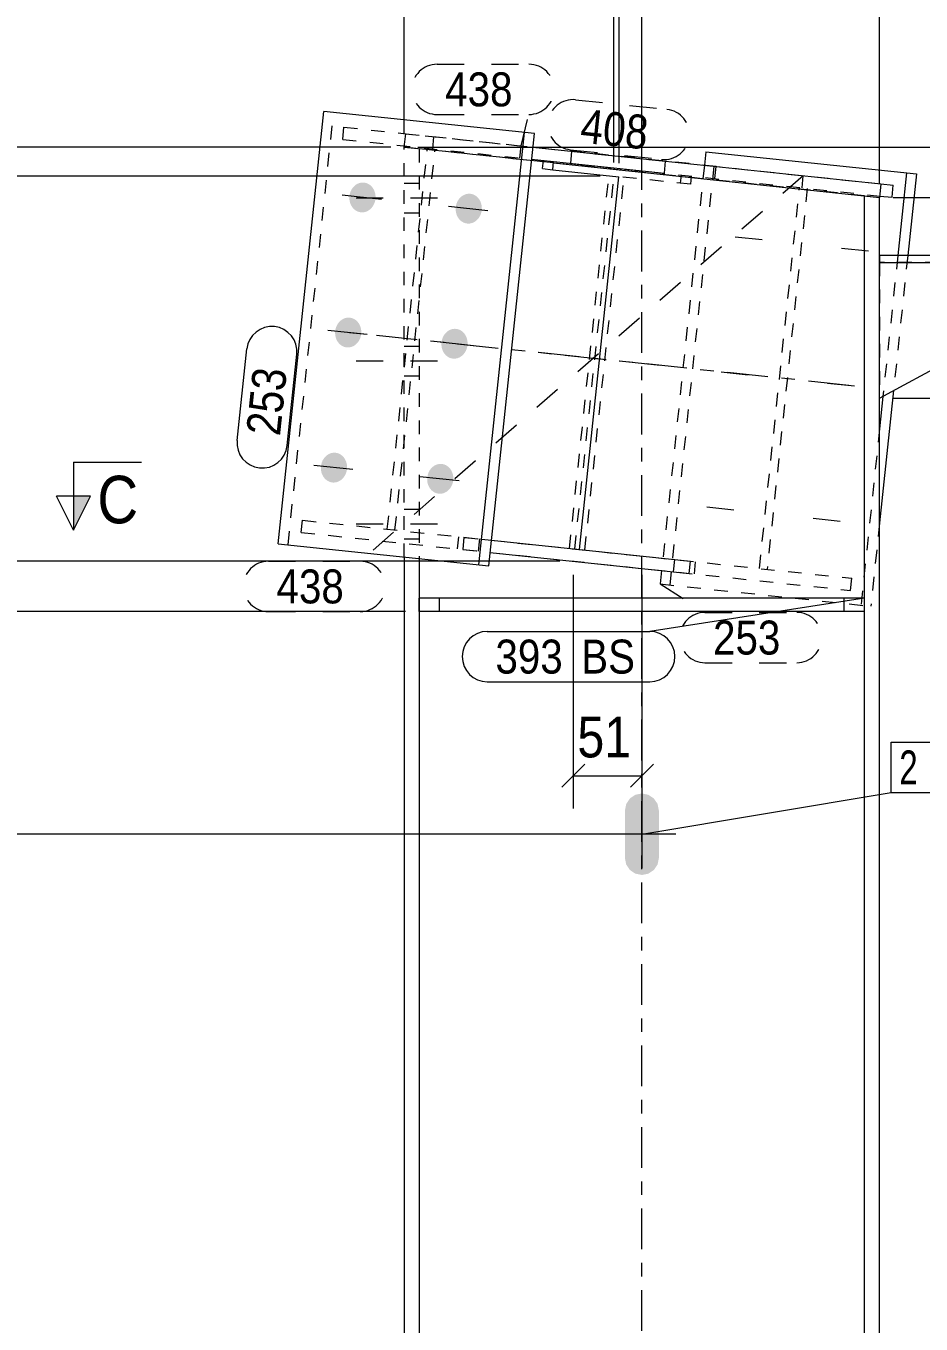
# Model space of a CAD drawing. Header units: millimetres. Extents: x 2 to 825, y 1 to 579.
# Drawn here: x 275 to 340.9, y 434.5 to 530.1 of the extents above; entities that cross this region are included whole.
import ezdxf

# ---------------------------------------------------------------- set-up
doc = ezdxf.new("R2010")
doc.units = ezdxf.units.MM
for name, pattern in [('XKITLINE00', [0]), ('XKITLINE01', [4, 1, -1, 1, -1]), ('XKITLINE02', [4, 2, -2]), ('XKITLINE03', [6, 3, -1, 1, -1])]:
    doc.linetypes.add(name, pattern=pattern)
for name, color, linetype, lineweight in [('Bolt', 3, 'Continuous', 0), ('BoltMark', 7, 'Continuous', 0), ('Dimensions', 7, 'Continuous', 0), ('Part', 2, 'Continuous', 0), ('PartMark', 7, 'Continuous', 0), ('Section', 6, 'Continuous', 0)]:
    doc.layers.add(name, color=color, linetype=linetype, lineweight=lineweight)
doc.styles.add('ARIAL', font='ARIAL.TTF')
doc.styles.add('ARIAL_NARROW', font='ARIALN.TTF')

# ---------------------------------------------------------------- blocks, each defined once
blk = doc.blocks.new('*A14')
at = {"layer": 'Bolt'}
blk.add_hatch(color=3, dxfattribs=at).paths.add_polyline_path([(320.857, 467.646), (320.378, 467.55), (319.9, 467.646), (319.495, 467.917), (319.224, 468.322), (319.128, 468.8), (319.128, 472.3), (319.224, 472.779), (319.495, 473.184), (319.9, 473.455), (320.378, 473.55), (320.857, 473.455), (321.262, 473.184), (321.533, 472.779), (321.628, 472.3), (321.628, 468.8), (321.533, 468.322), (321.262, 467.917)], flags=17)
at = {"layer": 'Bolt', "color": 3, "linetype": 'XKITLINE00', "lineweight": 0}
for p, q in [((320.378, 473.05), (320.378, 468.05)), ((322.878, 470.55), (317.878, 470.55))]:
    blk.add_line(p, q, dxfattribs=at)
blk = doc.blocks.new('*A15')
at = {"layer": 'Bolt', "color": 3, "linetype": 'XKITLINE02', "lineweight": 0}
for p, q in [((303.978, 518.466), (302.878, 518.466)), ((303.978, 518.466), (302.878, 518.466)), ((305.328, 517.366), (299.328, 517.366)), ((305.328, 517.366), (299.328, 517.366)), ((303.978, 516.266), (302.878, 516.266)), ((303.978, 516.266), (302.878, 516.266)), ((303.978, 506.466), (302.878, 506.466)), ((303.978, 506.466), (302.878, 506.466)), ((305.328, 505.366), (299.328, 505.366)), ((305.328, 505.366), (299.328, 505.366)), ((303.978, 504.266), (302.878, 504.266)), ((303.978, 504.266), (302.878, 504.266)), ((303.978, 494.466), (302.878, 494.466)), ((303.978, 494.466), (302.878, 494.466)), ((305.328, 493.366), (299.328, 493.366)), ((305.328, 493.366), (299.328, 493.366)), ((303.978, 492.266), (302.878, 492.266)), ((303.978, 492.266), (302.878, 492.266))]:
    blk.add_line(p, q, dxfattribs=at)
blk = doc.blocks.new('*A20')
at = {"layer": 'Bolt'}
for points in [[(300.755, 517.303), (300.751, 517.276), (300.747, 517.249), (300.742, 517.223), (300.737, 517.196), (300.731, 517.17), (300.724, 517.144), (300.717, 517.118), (300.709, 517.092), (300.701, 517.067), (300.692, 517.041), (300.683, 517.016), (300.673, 516.992), (300.663, 516.967), (300.652, 516.943), (300.641, 516.919), (300.629, 516.895), (300.617, 516.872), (300.604, 516.848), (300.591, 516.826), (300.577, 516.803), (300.563, 516.782), (300.548, 516.76), (300.533, 516.739), (300.517, 516.718), (300.501, 516.698), (300.484, 516.678), (300.468, 516.658), (300.45, 516.64), (300.433, 516.621), (300.415, 516.603), (300.396, 516.586), (300.377, 516.569), (300.358, 516.552), (300.339, 516.536), (300.319, 516.521), (300.299, 516.506), (300.279, 516.492), (300.258, 516.478), (300.237, 516.465), (300.216, 516.452), (300.194, 516.44), (300.172, 516.429), (300.151, 516.418), (300.128, 516.408), (300.106, 516.398), (300.084, 516.389), (300.061, 516.381), (300.038, 516.374), (300.015, 516.366), (299.992, 516.36), (299.969, 516.354), (299.945, 516.349), (299.922, 516.345), (299.898, 516.341), (299.875, 516.338), (299.851, 516.335), (299.828, 516.334), (299.804, 516.332), (299.78, 516.332), (299.757, 516.332), (299.733, 516.333), (299.709, 516.334), (299.686, 516.337), (299.663, 516.339), (299.639, 516.343), (299.616, 516.347), (299.593, 516.352), (299.57, 516.357), (299.547, 516.363), (299.524, 516.37), (299.502, 516.377), (299.479, 516.385), (299.457, 516.394), (299.435, 516.403), (299.413, 516.413), (299.392, 516.423), (299.37, 516.434), (299.349, 516.446), (299.329, 516.458), (299.308, 516.471), (299.288, 516.485), (299.268, 516.499), (299.249, 516.513), (299.229, 516.528), (299.211, 516.544), (299.192, 516.56), (299.174, 516.577), (299.156, 516.594), (299.139, 516.612), (299.122, 516.63), (299.105, 516.649), (299.089, 516.668), (299.073, 516.688), (299.058, 516.708), (299.043, 516.728), (299.029, 516.749), (299.015, 516.771), (299.002, 516.792), (298.989, 516.814), (298.976, 516.837), (298.964, 516.86), (298.953, 516.883), (298.942, 516.907), (298.931, 516.93), (298.922, 516.955), (298.912, 516.979), (298.903, 517.004), (298.895, 517.029), (298.887, 517.054), (298.88, 517.079), (298.873, 517.105), (298.867, 517.131), (298.862, 517.157), (298.857, 517.183), (298.853, 517.209), (298.849, 517.236), (298.845, 517.263), (298.843, 517.289), (298.841, 517.316), (298.839, 517.343), (298.838, 517.37), (298.838, 517.397), (298.838, 517.424), (298.839, 517.451), (298.84, 517.478), (298.842, 517.504), (298.845, 517.531), (298.848, 517.558), (298.852, 517.585), (298.856, 517.612), (298.861, 517.638), (298.866, 517.664), (298.872, 517.691), (298.879, 517.717), (298.886, 517.743), (298.893, 517.769), (298.902, 517.794), (298.91, 517.819), (298.919, 517.845), (298.929, 517.869), (298.94, 517.894), (298.95, 517.918), (298.962, 517.942), (298.974, 517.966), (298.986, 517.989), (298.999, 518.012), (299.012, 518.035), (299.026, 518.057), (299.04, 518.079), (299.055, 518.101), (299.07, 518.122), (299.086, 518.143), (299.102, 518.163), (299.118, 518.183), (299.135, 518.202), (299.152, 518.221), (299.17, 518.24), (299.188, 518.258), (299.207, 518.275), (299.225, 518.292), (299.244, 518.309), (299.264, 518.325), (299.284, 518.34), (299.304, 518.355), (299.324, 518.369), (299.345, 518.383), (299.366, 518.396), (299.387, 518.409), (299.409, 518.421), (299.43, 518.432), (299.452, 518.443), (299.474, 518.453), (299.497, 518.462), (299.519, 518.471), (299.542, 518.48), (299.565, 518.487), (299.588, 518.494), (299.611, 518.501), (299.634, 518.507), (299.657, 518.512), (299.681, 518.516), (299.704, 518.52), (299.728, 518.523), (299.752, 518.526), (299.775, 518.527), (299.799, 518.529), (299.822, 518.529), (299.846, 518.529), (299.87, 518.528), (299.893, 518.527), (299.917, 518.524), (299.94, 518.522), (299.964, 518.518), (299.987, 518.514), (300.01, 518.509), (300.033, 518.504), (300.056, 518.498), (300.079, 518.491), (300.101, 518.484), (300.124, 518.476), (300.146, 518.467), (300.168, 518.458), (300.189, 518.448), (300.211, 518.438), (300.232, 518.426), (300.253, 518.415), (300.274, 518.403), (300.294, 518.39), (300.315, 518.376), (300.335, 518.362), (300.354, 518.348), (300.373, 518.333), (300.392, 518.317), (300.411, 518.301), (300.429, 518.284), (300.446, 518.267), (300.464, 518.249), (300.481, 518.231), (300.497, 518.212), (300.514, 518.193), (300.529, 518.173), (300.545, 518.153), (300.559, 518.133), (300.574, 518.112), (300.588, 518.09), (300.601, 518.069), (300.614, 518.046), (300.626, 518.024), (300.638, 518.001), (300.65, 517.978), (300.661, 517.954), (300.671, 517.93), (300.681, 517.906), (300.691, 517.882), (300.699, 517.857), (300.708, 517.832), (300.715, 517.807), (300.723, 517.782), (300.729, 517.756), (300.735, 517.73), (300.741, 517.704), (300.746, 517.678), (300.75, 517.651), (300.754, 517.625), (300.757, 517.598), (300.76, 517.572), (300.762, 517.545), (300.764, 517.518), (300.764, 517.491), (300.765, 517.464), (300.765, 517.437), (300.764, 517.41), (300.762, 517.383), (300.76, 517.356), (300.758, 517.33)], [(308.581, 516.477), (308.577, 516.451), (308.573, 516.424), (308.568, 516.397), (308.563, 516.371), (308.557, 516.345), (308.55, 516.319), (308.543, 516.293), (308.536, 516.267), (308.528, 516.241), (308.519, 516.216), (308.51, 516.191), (308.5, 516.166), (308.489, 516.141), (308.479, 516.117), (308.467, 516.093), (308.455, 516.069), (308.443, 516.046), (308.43, 516.023), (308.417, 516), (308.403, 515.978), (308.389, 515.956), (308.374, 515.934), (308.359, 515.913), (308.343, 515.893), (308.327, 515.872), (308.311, 515.852), (308.294, 515.833), (308.277, 515.814), (308.259, 515.796), (308.241, 515.778), (308.223, 515.76), (308.204, 515.743), (308.185, 515.727), (308.165, 515.711), (308.145, 515.695), (308.125, 515.68), (308.105, 515.666), (308.084, 515.652), (308.063, 515.639), (308.042, 515.627), (308.021, 515.615), (307.999, 515.603), (307.977, 515.593), (307.955, 515.582), (307.932, 515.573), (307.91, 515.564), (307.887, 515.556), (307.864, 515.548), (307.841, 515.541), (307.818, 515.535), (307.795, 515.529), (307.772, 515.524), (307.748, 515.519), (307.725, 515.515), (307.701, 515.512), (307.678, 515.51), (307.654, 515.508), (307.63, 515.507), (307.607, 515.506), (307.583, 515.507), (307.559, 515.507), (307.536, 515.509), (307.512, 515.511), (307.489, 515.514), (307.466, 515.517), (307.442, 515.521), (307.419, 515.526), (307.396, 515.532), (307.373, 515.538), (307.351, 515.544), (307.328, 515.552), (307.306, 515.56), (307.283, 515.568), (307.261, 515.578), (307.24, 515.587), (307.218, 515.598), (307.197, 515.609), (307.176, 515.621), (307.155, 515.633), (307.135, 515.646), (307.114, 515.659), (307.095, 515.673), (307.075, 515.688), (307.056, 515.703), (307.037, 515.719), (307.018, 515.735), (307, 515.751), (306.983, 515.769), (306.965, 515.786), (306.948, 515.805), (306.932, 515.823), (306.916, 515.843), (306.9, 515.862), (306.885, 515.882), (306.87, 515.903), (306.855, 515.924), (306.841, 515.945), (306.828, 515.967), (306.815, 515.989), (306.803, 516.011), (306.791, 516.034), (306.779, 516.058), (306.768, 516.081), (306.758, 516.105), (306.748, 516.129), (306.739, 516.154), (306.73, 516.178), (306.721, 516.203), (306.714, 516.228), (306.706, 516.254), (306.7, 516.28), (306.694, 516.305), (306.688, 516.331), (306.683, 516.358), (306.679, 516.384), (306.675, 516.41), (306.672, 516.437), (306.669, 516.464), (306.667, 516.49), (306.666, 516.517), (306.665, 516.544), (306.664, 516.571), (306.664, 516.598), (306.665, 516.625), (306.667, 516.652), (306.669, 516.679), (306.671, 516.706), (306.674, 516.733), (306.678, 516.759), (306.682, 516.786), (306.687, 516.813), (306.692, 516.839), (306.698, 516.865), (306.705, 516.891), (306.712, 516.917), (306.72, 516.943), (306.728, 516.969), (306.737, 516.994), (306.746, 517.019), (306.756, 517.044), (306.766, 517.068), (306.777, 517.093), (306.788, 517.117), (306.8, 517.14), (306.812, 517.164), (306.825, 517.187), (306.839, 517.21), (306.852, 517.232), (306.867, 517.254), (306.881, 517.275), (306.896, 517.297), (306.912, 517.317), (306.928, 517.338), (306.945, 517.358), (306.961, 517.377), (306.979, 517.396), (306.996, 517.414), (307.015, 517.432), (307.033, 517.45), (307.052, 517.467), (307.071, 517.483), (307.09, 517.499), (307.11, 517.515), (307.13, 517.529), (307.151, 517.544), (307.171, 517.557), (307.192, 517.571), (307.213, 517.583), (307.235, 517.595), (307.257, 517.606), (307.279, 517.617), (307.301, 517.627), (307.323, 517.637), (307.346, 517.646), (307.368, 517.654), (307.391, 517.662), (307.414, 517.669), (307.437, 517.675), (307.46, 517.681), (307.484, 517.686), (307.507, 517.691), (307.531, 517.694), (307.554, 517.698), (307.578, 517.7), (307.602, 517.702), (307.625, 517.703), (307.649, 517.704), (307.672, 517.703), (307.696, 517.703), (307.72, 517.701), (307.743, 517.699), (307.767, 517.696), (307.79, 517.693), (307.813, 517.688), (307.836, 517.684), (307.859, 517.678), (307.882, 517.672), (307.905, 517.666), (307.928, 517.658), (307.95, 517.65), (307.972, 517.642), (307.994, 517.632), (308.016, 517.622), (308.037, 517.612), (308.059, 517.601), (308.08, 517.589), (308.1, 517.577), (308.121, 517.564), (308.141, 517.551), (308.161, 517.537), (308.18, 517.522), (308.2, 517.507), (308.218, 517.491), (308.237, 517.475), (308.255, 517.458), (308.273, 517.441), (308.29, 517.424), (308.307, 517.405), (308.324, 517.387), (308.34, 517.367), (308.356, 517.348), (308.371, 517.328), (308.386, 517.307), (308.4, 517.286), (308.414, 517.265), (308.427, 517.243), (308.44, 517.221), (308.453, 517.198), (308.465, 517.176), (308.476, 517.152), (308.487, 517.129), (308.498, 517.105), (308.508, 517.081), (308.517, 517.056), (308.526, 517.032), (308.534, 517.007), (308.542, 516.981), (308.549, 516.956), (308.556, 516.93), (308.562, 516.905), (308.567, 516.878), (308.572, 516.852), (308.577, 516.826), (308.58, 516.799), (308.584, 516.773), (308.586, 516.746), (308.588, 516.719), (308.59, 516.693), (308.591, 516.666), (308.591, 516.639), (308.591, 516.612), (308.59, 516.585), (308.589, 516.558), (308.587, 516.531), (308.584, 516.504)], [(299.706, 507.358), (299.702, 507.331), (299.698, 507.305), (299.693, 507.278), (299.688, 507.252), (299.682, 507.225), (299.675, 507.199), (299.668, 507.173), (299.66, 507.147), (299.652, 507.122), (299.644, 507.097), (299.634, 507.072), (299.624, 507.047), (299.614, 507.022), (299.603, 506.998), (299.592, 506.974), (299.58, 506.95), (299.568, 506.927), (299.555, 506.904), (299.542, 506.881), (299.528, 506.859), (299.514, 506.837), (299.499, 506.815), (299.484, 506.794), (299.468, 506.773), (299.452, 506.753), (299.436, 506.733), (299.419, 506.714), (299.401, 506.695), (299.384, 506.676), (299.366, 506.658), (299.347, 506.641), (299.328, 506.624), (299.309, 506.607), (299.29, 506.591), (299.27, 506.576), (299.25, 506.561), (299.23, 506.547), (299.209, 506.533), (299.188, 506.52), (299.167, 506.507), (299.145, 506.495), (299.124, 506.484), (299.102, 506.473), (299.079, 506.463), (299.057, 506.454), (299.035, 506.445), (299.012, 506.436), (298.989, 506.429), (298.966, 506.422), (298.943, 506.415), (298.92, 506.41), (298.896, 506.404), (298.873, 506.4), (298.849, 506.396), (298.826, 506.393), (298.802, 506.391), (298.779, 506.389), (298.755, 506.388), (298.731, 506.387), (298.708, 506.387), (298.684, 506.388), (298.661, 506.39), (298.637, 506.392), (298.614, 506.394), (298.59, 506.398), (298.567, 506.402), (298.544, 506.407), (298.521, 506.412), (298.498, 506.418), (298.475, 506.425), (298.453, 506.432), (298.43, 506.44), (298.408, 506.449), (298.386, 506.458), (298.364, 506.468), (298.343, 506.479), (298.322, 506.49), (298.301, 506.501), (298.28, 506.514), (298.259, 506.526), (298.239, 506.54), (298.219, 506.554), (298.2, 506.568), (298.181, 506.584), (298.162, 506.599), (298.143, 506.615), (298.125, 506.632), (298.107, 506.649), (298.09, 506.667), (298.073, 506.685), (298.056, 506.704), (298.04, 506.723), (298.025, 506.743), (298.009, 506.763), (297.994, 506.783), (297.98, 506.804), (297.966, 506.826), (297.953, 506.847), (297.94, 506.87), (297.927, 506.892), (297.915, 506.915), (297.904, 506.938), (297.893, 506.962), (297.883, 506.986), (297.873, 507.01), (297.863, 507.034), (297.854, 507.059), (297.846, 507.084), (297.838, 507.109), (297.831, 507.135), (297.825, 507.16), (297.818, 507.186), (297.813, 507.212), (297.808, 507.238), (297.804, 507.265), (297.8, 507.291), (297.796, 507.318), (297.794, 507.344), (297.792, 507.371), (297.79, 507.398), (297.789, 507.425), (297.789, 507.452), (297.789, 507.479), (297.79, 507.506), (297.791, 507.533), (297.793, 507.56), (297.796, 507.587), (297.799, 507.613), (297.803, 507.64), (297.807, 507.667), (297.812, 507.693), (297.817, 507.72), (297.823, 507.746), (297.83, 507.772), (297.837, 507.798), (297.844, 507.824), (297.853, 507.849), (297.861, 507.875), (297.871, 507.9), (297.88, 507.925), (297.891, 507.949), (297.901, 507.973), (297.913, 507.997), (297.925, 508.021), (297.937, 508.045), (297.95, 508.068), (297.963, 508.09), (297.977, 508.113), (297.991, 508.135), (298.006, 508.156), (298.021, 508.177), (298.037, 508.198), (298.053, 508.218), (298.069, 508.238), (298.086, 508.258), (298.103, 508.277), (298.121, 508.295), (298.139, 508.313), (298.158, 508.33), (298.176, 508.347), (298.196, 508.364), (298.215, 508.38), (298.235, 508.395), (298.255, 508.41), (298.275, 508.424), (298.296, 508.438), (298.317, 508.451), (298.338, 508.464), (298.36, 508.476), (298.381, 508.487), (298.403, 508.498), (298.425, 508.508), (298.448, 508.518), (298.47, 508.527), (298.493, 508.535), (298.516, 508.543), (298.539, 508.55), (298.562, 508.556), (298.585, 508.562), (298.608, 508.567), (298.632, 508.571), (298.655, 508.575), (298.679, 508.578), (298.703, 508.581), (298.726, 508.583), (298.75, 508.584), (298.773, 508.584), (298.797, 508.584), (298.821, 508.583), (298.844, 508.582), (298.868, 508.58), (298.891, 508.577), (298.915, 508.573), (298.938, 508.569), (298.961, 508.564), (298.984, 508.559), (299.007, 508.553), (299.03, 508.546), (299.052, 508.539), (299.075, 508.531), (299.097, 508.522), (299.119, 508.513), (299.141, 508.503), (299.162, 508.493), (299.183, 508.482), (299.204, 508.47), (299.225, 508.458), (299.246, 508.445), (299.266, 508.431), (299.286, 508.417), (299.305, 508.403), (299.324, 508.388), (299.343, 508.372), (299.362, 508.356), (299.38, 508.339), (299.398, 508.322), (299.415, 508.304), (299.432, 508.286), (299.448, 508.267), (299.465, 508.248), (299.48, 508.228), (299.496, 508.208), (299.51, 508.188), (299.525, 508.167), (299.539, 508.146), (299.552, 508.124), (299.565, 508.102), (299.578, 508.079), (299.589, 508.056), (299.601, 508.033), (299.612, 508.009), (299.622, 507.986), (299.632, 507.961), (299.642, 507.937), (299.65, 507.912), (299.659, 507.887), (299.666, 507.862), (299.674, 507.837), (299.68, 507.811), (299.686, 507.785), (299.692, 507.759), (299.697, 507.733), (299.701, 507.707), (299.705, 507.68), (299.708, 507.654), (299.711, 507.627), (299.713, 507.6), (299.715, 507.573), (299.716, 507.546), (299.716, 507.519), (299.716, 507.492), (299.715, 507.465), (299.713, 507.439), (299.712, 507.412), (299.709, 507.385)], [(307.532, 506.532), (307.529, 506.506), (307.524, 506.479), (307.519, 506.452), (307.514, 506.426), (307.508, 506.4), (307.502, 506.374), (307.494, 506.348), (307.487, 506.322), (307.479, 506.296), (307.47, 506.271), (307.461, 506.246), (307.451, 506.221), (307.441, 506.197), (307.43, 506.172), (307.418, 506.148), (307.407, 506.125), (307.394, 506.101), (307.381, 506.078), (307.368, 506.055), (307.354, 506.033), (307.34, 506.011), (307.325, 505.99), (307.31, 505.968), (307.294, 505.948), (307.278, 505.927), (307.262, 505.908), (307.245, 505.888), (307.228, 505.869), (307.21, 505.851), (307.192, 505.833), (307.174, 505.815), (307.155, 505.798), (307.136, 505.782), (307.116, 505.766), (307.096, 505.75), (307.076, 505.736), (307.056, 505.721), (307.035, 505.708), (307.014, 505.694), (306.993, 505.682), (306.972, 505.67), (306.95, 505.659), (306.928, 505.648), (306.906, 505.638), (306.883, 505.628), (306.861, 505.619), (306.838, 505.611), (306.815, 505.603), (306.792, 505.596), (306.769, 505.59), (306.746, 505.584), (306.723, 505.579), (306.699, 505.574), (306.676, 505.571), (306.652, 505.568), (306.629, 505.565), (306.605, 505.563), (306.581, 505.562), (306.558, 505.562), (306.534, 505.562), (306.51, 505.563), (306.487, 505.564), (306.463, 505.566), (306.44, 505.569), (306.417, 505.572), (306.393, 505.577), (306.37, 505.581), (306.347, 505.587), (306.324, 505.593), (306.302, 505.6), (306.279, 505.607), (306.257, 505.615), (306.234, 505.623), (306.212, 505.633), (306.191, 505.643), (306.169, 505.653), (306.148, 505.664), (306.127, 505.676), (306.106, 505.688), (306.086, 505.701), (306.065, 505.714), (306.046, 505.728), (306.026, 505.743), (306.007, 505.758), (305.988, 505.774), (305.97, 505.79), (305.951, 505.807), (305.934, 505.824), (305.916, 505.842), (305.899, 505.86), (305.883, 505.879), (305.867, 505.898), (305.851, 505.917), (305.836, 505.937), (305.821, 505.958), (305.806, 505.979), (305.793, 506), (305.779, 506.022), (305.766, 506.044), (305.754, 506.067), (305.742, 506.09), (305.73, 506.113), (305.719, 506.136), (305.709, 506.16), (305.699, 506.184), (305.69, 506.209), (305.681, 506.233), (305.672, 506.258), (305.665, 506.284), (305.658, 506.309), (305.651, 506.335), (305.645, 506.361), (305.639, 506.387), (305.634, 506.413), (305.63, 506.439), (305.626, 506.466), (305.623, 506.492), (305.62, 506.519), (305.618, 506.546), (305.617, 506.573), (305.616, 506.599), (305.615, 506.626), (305.616, 506.653), (305.616, 506.68), (305.618, 506.707), (305.62, 506.734), (305.622, 506.761), (305.625, 506.788), (305.629, 506.815), (305.633, 506.841), (305.638, 506.868), (305.644, 506.894), (305.65, 506.92), (305.656, 506.947), (305.663, 506.972), (305.671, 506.998), (305.679, 507.024), (305.688, 507.049), (305.697, 507.074), (305.707, 507.099), (305.717, 507.124), (305.728, 507.148), (305.739, 507.172), (305.751, 507.196), (305.763, 507.219), (305.776, 507.242), (305.79, 507.265), (305.803, 507.287), (305.818, 507.309), (305.832, 507.331), (305.848, 507.352), (305.863, 507.373), (305.879, 507.393), (305.896, 507.413), (305.913, 507.432), (305.93, 507.451), (305.948, 507.47), (305.966, 507.488), (305.984, 507.505), (306.003, 507.522), (306.022, 507.538), (306.041, 507.554), (306.061, 507.57), (306.081, 507.585), (306.102, 507.599), (306.122, 507.613), (306.143, 507.626), (306.165, 507.638), (306.186, 507.65), (306.208, 507.662), (306.23, 507.672), (306.252, 507.683), (306.274, 507.692), (306.297, 507.701), (306.319, 507.709), (306.342, 507.717), (306.365, 507.724), (306.388, 507.73), (306.412, 507.736), (306.435, 507.741), (306.458, 507.746), (306.482, 507.75), (306.505, 507.753), (306.529, 507.755), (306.553, 507.757), (306.576, 507.758), (306.6, 507.759), (306.623, 507.759), (306.647, 507.758), (306.671, 507.756), (306.694, 507.754), (306.718, 507.751), (306.741, 507.748), (306.764, 507.744), (306.787, 507.739), (306.81, 507.733), (306.833, 507.727), (306.856, 507.721), (306.879, 507.713), (306.901, 507.705), (306.923, 507.697), (306.945, 507.688), (306.967, 507.678), (306.988, 507.667), (307.01, 507.656), (307.031, 507.644), (307.051, 507.632), (307.072, 507.619), (307.092, 507.606), (307.112, 507.592), (307.131, 507.577), (307.151, 507.562), (307.17, 507.547), (307.188, 507.53), (307.206, 507.514), (307.224, 507.496), (307.241, 507.479), (307.258, 507.46), (307.275, 507.442), (307.291, 507.423), (307.307, 507.403), (307.322, 507.383), (307.337, 507.362), (307.351, 507.341), (307.365, 507.32), (307.378, 507.298), (307.391, 507.276), (307.404, 507.254), (307.416, 507.231), (307.427, 507.208), (307.438, 507.184), (307.449, 507.16), (307.459, 507.136), (307.468, 507.112), (307.477, 507.087), (307.485, 507.062), (307.493, 507.037), (307.5, 507.011), (307.507, 506.986), (307.513, 506.96), (307.518, 506.934), (307.523, 506.907), (307.528, 506.881), (307.531, 506.855), (307.535, 506.828), (307.537, 506.801), (307.539, 506.775), (307.541, 506.748), (307.542, 506.721), (307.542, 506.694), (307.542, 506.667), (307.541, 506.64), (307.54, 506.613), (307.538, 506.586), (307.535, 506.559)], [(298.657, 497.413), (298.653, 497.386), (298.649, 497.36), (298.644, 497.333), (298.639, 497.307), (298.633, 497.28), (298.626, 497.254), (298.619, 497.228), (298.612, 497.203), (298.603, 497.177), (298.595, 497.152), (298.585, 497.127), (298.576, 497.102), (298.565, 497.077), (298.554, 497.053), (298.543, 497.029), (298.531, 497.005), (298.519, 496.982), (298.506, 496.959), (298.493, 496.936), (298.479, 496.914), (298.465, 496.892), (298.45, 496.87), (298.435, 496.849), (298.419, 496.828), (298.403, 496.808), (298.387, 496.788), (298.37, 496.769), (298.352, 496.75), (298.335, 496.731), (298.317, 496.713), (298.298, 496.696), (298.279, 496.679), (298.26, 496.662), (298.241, 496.647), (298.221, 496.631), (298.201, 496.616), (298.181, 496.602), (298.16, 496.588), (298.139, 496.575), (298.118, 496.563), (298.096, 496.551), (298.075, 496.539), (298.053, 496.528), (298.03, 496.518), (298.008, 496.509), (297.986, 496.5), (297.963, 496.492), (297.94, 496.484), (297.917, 496.477), (297.894, 496.47), (297.871, 496.465), (297.847, 496.46), (297.824, 496.455), (297.8, 496.451), (297.777, 496.448), (297.753, 496.446), (297.73, 496.444), (297.706, 496.443), (297.682, 496.442), (297.659, 496.442), (297.635, 496.443), (297.612, 496.445), (297.588, 496.447), (297.565, 496.45), (297.541, 496.453), (297.518, 496.457), (297.495, 496.462), (297.472, 496.467), (297.449, 496.473), (297.426, 496.48), (297.404, 496.488), (297.381, 496.496), (297.359, 496.504), (297.337, 496.513), (297.315, 496.523), (297.294, 496.534), (297.273, 496.545), (297.252, 496.556), (297.231, 496.569), (297.21, 496.582), (297.19, 496.595), (297.17, 496.609), (297.151, 496.624), (297.132, 496.639), (297.113, 496.654), (297.094, 496.671), (297.076, 496.687), (297.058, 496.704), (297.041, 496.722), (297.024, 496.74), (297.007, 496.759), (296.991, 496.778), (296.976, 496.798), (296.96, 496.818), (296.945, 496.839), (296.931, 496.86), (296.917, 496.881), (296.904, 496.903), (296.891, 496.925), (296.878, 496.947), (296.866, 496.97), (296.855, 496.993), (296.844, 497.017), (296.834, 497.041), (296.824, 497.065), (296.814, 497.089), (296.805, 497.114), (296.797, 497.139), (296.789, 497.164), (296.782, 497.19), (296.776, 497.215), (296.769, 497.241), (296.764, 497.267), (296.759, 497.293), (296.755, 497.32), (296.751, 497.346), (296.748, 497.373), (296.745, 497.4), (296.743, 497.426), (296.741, 497.453), (296.74, 497.48), (296.74, 497.507), (296.74, 497.534), (296.741, 497.561), (296.742, 497.588), (296.744, 497.615), (296.747, 497.642), (296.75, 497.668), (296.754, 497.695), (296.758, 497.722), (296.763, 497.748), (296.768, 497.775), (296.774, 497.801), (296.781, 497.827), (296.788, 497.853), (296.795, 497.879), (296.804, 497.904), (296.812, 497.93), (296.822, 497.955), (296.831, 497.98), (296.842, 498.004), (296.853, 498.029), (296.864, 498.053), (296.876, 498.076), (296.888, 498.1), (296.901, 498.123), (296.914, 498.145), (296.928, 498.168), (296.942, 498.19), (296.957, 498.211), (296.972, 498.232), (296.988, 498.253), (297.004, 498.273), (297.02, 498.293), (297.037, 498.313), (297.055, 498.332), (297.072, 498.35), (297.09, 498.368), (297.109, 498.386), (297.127, 498.403), (297.147, 498.419), (297.166, 498.435), (297.186, 498.45), (297.206, 498.465), (297.226, 498.48), (297.247, 498.493), (297.268, 498.506), (297.289, 498.519), (297.311, 498.531), (297.332, 498.542), (297.354, 498.553), (297.376, 498.563), (297.399, 498.573), (297.421, 498.582), (297.444, 498.59), (297.467, 498.598), (297.49, 498.605), (297.513, 498.611), (297.536, 498.617), (297.56, 498.622), (297.583, 498.626), (297.606, 498.63), (297.63, 498.633), (297.654, 498.636), (297.677, 498.638), (297.701, 498.639), (297.725, 498.639), (297.748, 498.639), (297.772, 498.638), (297.795, 498.637), (297.819, 498.635), (297.842, 498.632), (297.866, 498.628), (297.889, 498.624), (297.912, 498.62), (297.935, 498.614), (297.958, 498.608), (297.981, 498.601), (298.003, 498.594), (298.026, 498.586), (298.048, 498.577), (298.07, 498.568), (298.092, 498.558), (298.113, 498.548), (298.134, 498.537), (298.155, 498.525), (298.176, 498.513), (298.197, 498.5), (298.217, 498.487), (298.237, 498.473), (298.256, 498.458), (298.275, 498.443), (298.294, 498.427), (298.313, 498.411), (298.331, 498.394), (298.349, 498.377), (298.366, 498.359), (298.383, 498.341), (298.399, 498.322), (298.416, 498.303), (298.431, 498.284), (298.447, 498.263), (298.461, 498.243), (298.476, 498.222), (298.49, 498.201), (298.503, 498.179), (298.516, 498.157), (298.529, 498.134), (298.541, 498.111), (298.552, 498.088), (298.563, 498.065), (298.573, 498.041), (298.583, 498.017), (298.593, 497.992), (298.601, 497.967), (298.61, 497.943), (298.618, 497.917), (298.625, 497.892), (298.631, 497.866), (298.637, 497.84), (298.643, 497.814), (298.648, 497.788), (298.652, 497.762), (298.656, 497.735), (298.659, 497.709), (298.662, 497.682), (298.664, 497.655), (298.666, 497.628), (298.667, 497.601), (298.667, 497.575), (298.667, 497.548), (298.666, 497.521), (298.665, 497.494), (298.663, 497.467), (298.66, 497.44)], [(306.483, 496.588), (306.48, 496.561), (306.475, 496.534), (306.47, 496.508), (306.465, 496.481), (306.459, 496.455), (306.453, 496.429), (306.445, 496.403), (306.438, 496.377), (306.43, 496.352), (306.421, 496.326), (306.412, 496.301), (306.402, 496.276), (306.392, 496.252), (306.381, 496.227), (306.369, 496.203), (306.358, 496.18), (306.345, 496.156), (306.332, 496.133), (306.319, 496.111), (306.305, 496.088), (306.291, 496.066), (306.276, 496.045), (306.261, 496.024), (306.245, 496.003), (306.229, 495.983), (306.213, 495.963), (306.196, 495.943), (306.179, 495.924), (306.161, 495.906), (306.143, 495.888), (306.125, 495.87), (306.106, 495.853), (306.087, 495.837), (306.067, 495.821), (306.047, 495.806), (306.027, 495.791), (306.007, 495.777), (305.986, 495.763), (305.965, 495.75), (305.944, 495.737), (305.923, 495.725), (305.901, 495.714), (305.879, 495.703), (305.857, 495.693), (305.835, 495.683), (305.812, 495.674), (305.789, 495.666), (305.766, 495.658), (305.743, 495.651), (305.72, 495.645), (305.697, 495.639), (305.674, 495.634), (305.65, 495.63), (305.627, 495.626), (305.603, 495.623), (305.58, 495.62), (305.556, 495.618), (305.532, 495.617), (305.509, 495.617), (305.485, 495.617), (305.462, 495.618), (305.438, 495.619), (305.414, 495.621), (305.391, 495.624), (305.368, 495.628), (305.344, 495.632), (305.321, 495.637), (305.298, 495.642), (305.275, 495.648), (305.253, 495.655), (305.23, 495.662), (305.208, 495.67), (305.185, 495.679), (305.163, 495.688), (305.142, 495.698), (305.12, 495.708), (305.099, 495.719), (305.078, 495.731), (305.057, 495.743), (305.037, 495.756), (305.017, 495.77), (304.997, 495.784), (304.977, 495.798), (304.958, 495.813), (304.939, 495.829), (304.921, 495.845), (304.902, 495.862), (304.885, 495.879), (304.867, 495.897), (304.85, 495.915), (304.834, 495.934), (304.818, 495.953), (304.802, 495.972), (304.787, 495.993), (304.772, 496.013), (304.757, 496.034), (304.744, 496.055), (304.73, 496.077), (304.717, 496.099), (304.705, 496.122), (304.693, 496.145), (304.681, 496.168), (304.67, 496.191), (304.66, 496.215), (304.65, 496.239), (304.641, 496.264), (304.632, 496.289), (304.624, 496.314), (304.616, 496.339), (304.609, 496.364), (304.602, 496.39), (304.596, 496.416), (304.59, 496.442), (304.585, 496.468), (304.581, 496.494), (304.577, 496.521), (304.574, 496.547), (304.571, 496.574), (304.569, 496.601), (304.568, 496.628), (304.567, 496.655), (304.566, 496.682), (304.567, 496.708), (304.567, 496.735), (304.569, 496.762), (304.571, 496.789), (304.573, 496.816), (304.576, 496.843), (304.58, 496.87), (304.584, 496.896), (304.589, 496.923), (304.595, 496.949), (304.601, 496.976), (304.607, 497.002), (304.614, 497.028), (304.622, 497.053), (304.63, 497.079), (304.639, 497.104), (304.648, 497.129), (304.658, 497.154), (304.668, 497.179), (304.679, 497.203), (304.69, 497.227), (304.702, 497.251), (304.714, 497.274), (304.727, 497.297), (304.741, 497.32), (304.754, 497.342), (304.769, 497.364), (304.783, 497.386), (304.799, 497.407), (304.814, 497.428), (304.83, 497.448), (304.847, 497.468), (304.864, 497.487), (304.881, 497.506), (304.899, 497.525), (304.917, 497.543), (304.935, 497.56), (304.954, 497.577), (304.973, 497.594), (304.992, 497.61), (305.012, 497.625), (305.032, 497.64), (305.053, 497.654), (305.073, 497.668), (305.094, 497.681), (305.116, 497.693), (305.137, 497.705), (305.159, 497.717), (305.181, 497.728), (305.203, 497.738), (305.225, 497.747), (305.248, 497.756), (305.27, 497.765), (305.293, 497.772), (305.316, 497.779), (305.339, 497.786), (305.363, 497.791), (305.386, 497.797), (305.409, 497.801), (305.433, 497.805), (305.456, 497.808), (305.48, 497.81), (305.504, 497.812), (305.527, 497.813), (305.551, 497.814), (305.575, 497.814), (305.598, 497.813), (305.622, 497.811), (305.645, 497.809), (305.669, 497.806), (305.692, 497.803), (305.715, 497.799), (305.738, 497.794), (305.761, 497.789), (305.784, 497.783), (305.807, 497.776), (305.83, 497.769), (305.852, 497.761), (305.874, 497.752), (305.896, 497.743), (305.918, 497.733), (305.939, 497.722), (305.961, 497.711), (305.982, 497.7), (306.002, 497.687), (306.023, 497.674), (306.043, 497.661), (306.063, 497.647), (306.083, 497.632), (306.102, 497.617), (306.121, 497.602), (306.139, 497.586), (306.157, 497.569), (306.175, 497.552), (306.192, 497.534), (306.209, 497.516), (306.226, 497.497), (306.242, 497.478), (306.258, 497.458), (306.273, 497.438), (306.288, 497.417), (306.302, 497.397), (306.316, 497.375), (306.33, 497.353), (306.342, 497.331), (306.355, 497.309), (306.367, 497.286), (306.378, 497.263), (306.389, 497.239), (306.4, 497.215), (306.41, 497.191), (306.419, 497.167), (306.428, 497.142), (306.436, 497.117), (306.444, 497.092), (306.451, 497.066), (306.458, 497.041), (306.464, 497.015), (306.469, 496.989), (306.474, 496.963), (306.479, 496.936), (306.483, 496.91), (306.486, 496.883), (306.488, 496.857), (306.491, 496.83), (306.492, 496.803), (306.493, 496.776), (306.493, 496.749), (306.493, 496.722), (306.492, 496.695), (306.491, 496.668), (306.489, 496.641), (306.486, 496.614)]]:
    blk.add_hatch(color=3, dxfattribs=at).paths.add_polyline_path(points, flags=17)
at = {"layer": 'Bolt', "color": 3, "linetype": 'XKITLINE00', "lineweight": 0}
for p, q in [((301.201, 517.283), (298.306, 517.588)), ((309.027, 516.457), (306.132, 516.763)), ((300.152, 507.338), (297.257, 507.643)), ((307.978, 506.513), (305.083, 506.818)), ((299.103, 497.393), (296.208, 497.699)), ((306.929, 496.568), (304.034, 496.873))]:
    blk.add_line(p, q, dxfattribs=at)
blk = doc.blocks.new('*A21')
at = {"layer": 'Bolt', "color": 3, "linetype": 'XKITLINE02', "lineweight": 0}
for p, q in [((327.255, 514.535), (330.15, 514.229)), ((335.082, 513.709), (337.977, 513.404)), ((326.206, 504.59), (329.101, 504.285)), ((334.033, 503.764), (336.928, 503.459)), ((325.157, 494.645), (328.052, 494.34)), ((332.984, 493.82), (335.879, 493.514))]:
    blk.add_line(p, q, dxfattribs=at)
blk = doc.blocks.new('*A22')
at = {"layer": 'Part', "color": 7, "linetype": 'XKITLINE03', "lineweight": 0}
blk.add_line((320.378, 241.99), (320.378, 529.282), dxfattribs=at)
at = {"layer": 'Part', "color": 7, "linetype": 'XKITLINE01', "lineweight": 0}
for p, q in [((302.878, 490.962), (302.878, 521.128)), ((302.878, 521.128), (303.978, 521.012)), ((336.778, 517.552), (303.978, 521.012)), ((303.978, 521.012), (303.978, 490.846))]:
    blk.add_line(p, q, dxfattribs=at)
at = {"layer": 'Part', "color": 2, "linetype": 'XKITLINE00', "lineweight": 0}
for p, q in [((336.778, 241.99), (336.778, 517.552)), ((336.778, 517.552), (337.878, 517.436)), ((337.878, 241.99), (337.878, 517.436)), ((302.878, 490.962), (302.878, 241.99)), ((303.978, 490.846), (303.978, 241.99))]:
    blk.add_line(p, q, dxfattribs=at)
blk = doc.blocks.new('*A24')
at = {"layer": 'Part', "color": 2, "linetype": 'XKITLINE00', "lineweight": 0}
blk.add_line((337.878, 502.647), (356.242, 512.647), dxfattribs=at)
at = {"layer": 'Part', "color": 7, "linetype": 'XKITLINE01', "lineweight": 0}
for p, q in [((337.878, 512.647), (337.878, 502.647)), ((356.243, 512.647), (337.878, 512.647)), ((356.242, 512.647), (356.243, 512.647)), ((356.243, 512.647), (356.242, 512.647))]:
    blk.add_line(p, q, dxfattribs=at)
blk = doc.blocks.new('*A25')
at = {"layer": 'Part', "color": 2, "linetype": 'XKITLINE00', "lineweight": 0}
for p, q in [((370.498, 513.147), (337.878, 513.147)), ((337.878, 512.647), (370.498, 512.647)), ((349.311, 512.647), (349.311, 513.147)), ((364.216, 512.647), (364.216, 513.147)), ((370.498, 512.647), (370.498, 513.147))]:
    blk.add_line(p, q, dxfattribs=at)
at = {"layer": 'Part', "color": 7, "linetype": 'XKITLINE01', "lineweight": 0}
for p, q in [((337.878, 513.147), (337.878, 512.647)), ((354.663, 512.647), (354.663, 513.147))]:
    blk.add_line(p, q, dxfattribs=at)
blk = doc.blocks.new('*A27')
at = {"layer": 'Part', "color": 7, "linetype": 'XKITLINE01', "lineweight": 0}
for p, q in [((302.878, 521.128), (302.983, 522.123)), ((302.983, 522.123), (322.126, 520.103)), ((313.861, 519.97), (302.878, 521.128))]:
    blk.add_line(p, q, dxfattribs=at)
at = {"layer": 'Part', "color": 2, "linetype": 'XKITLINE00', "lineweight": 0}
for p, q in [((313.861, 519.97), (337.878, 517.436)), ((322.126, 520.103), (337.983, 518.431)), ((337.983, 518.431), (337.878, 517.436))]:
    blk.add_line(p, q, dxfattribs=at)
blk = doc.blocks.new('*A28')
at = {"layer": 'Part', "color": 2, "linetype": 'XKITLINE00', "lineweight": 0}
for p, q in [((336.778, 487.939), (303.978, 487.939)), ((336.778, 486.939), (303.978, 486.939))]:
    blk.add_line(p, q, dxfattribs=at)
at = {"layer": 'Part', "color": 7, "linetype": 'XKITLINE01', "lineweight": 0}
for p, q in [((303.978, 486.939), (303.978, 487.939)), ((305.478, 486.939), (305.478, 487.939)), ((335.278, 486.939), (335.278, 487.939)), ((336.778, 486.939), (336.778, 487.939))]:
    blk.add_line(p, q, dxfattribs=at)
blk = doc.blocks.new('*A29')
at = {"layer": 'Part', "color": 7, "linetype": 'XKITLINE01', "lineweight": 0}
for p, q in [((336.778, 487.939), (303.978, 487.939)), ((303.978, 487.939), (303.978, 486.939)), ((305.478, 486.939), (305.478, 487.939)), ((335.278, 486.939), (335.278, 487.939)), ((336.778, 486.939), (336.778, 487.939)), ((336.778, 486.939), (303.978, 486.939))]:
    blk.add_line(p, q, dxfattribs=at)
blk = doc.blocks.new('*A34')
at = {"layer": 'Part', "color": 7, "linetype": 'XKITLINE01', "lineweight": 0}
for p, q in [((298.346, 521.707), (298.441, 522.602)), ((298.441, 522.602), (312.354, 521.134)), ((304.972, 521.008), (305.066, 521.903)), ((298.346, 521.707), (312.26, 520.239)), ((301.628, 493.004), (304.586, 521.049)), ((302.193, 492.945), (305.151, 520.989)), ((311.39, 520.331), (311.485, 521.226)), ((313.069, 519.55), (313.132, 520.147)), ((313.069, 519.55), (313.808, 519.472)), ((315.05, 491.588), (317.945, 519.036)), ((295.294, 492.767), (295.388, 493.662)), ((295.388, 493.662), (309.302, 492.195)), ((295.294, 492.767), (309.207, 491.3)), ((306.796, 491.554), (306.89, 492.449)), ((308.338, 491.391), (308.432, 492.286)), ((308.578, 492.271), (309.302, 492.195))]:
    blk.add_line(p, q, dxfattribs=at)
at = {"layer": 'Part', "color": 2, "linetype": 'XKITLINE00', "lineweight": 0}
for p, q in [((312.354, 521.134), (322.126, 520.103)), ((312.26, 520.239), (322.032, 519.208)), ((313.808, 519.472), (313.871, 520.069)), ((322.032, 519.208), (322.126, 520.103)), ((313.808, 519.472), (318.685, 518.958)), ((315.79, 491.51), (318.685, 518.958)), ((309.302, 492.195), (323.95, 490.65)), ((309.207, 491.3), (323.855, 489.755)), ((323.855, 489.755), (323.95, 490.65))]:
    blk.add_line(p, q, dxfattribs=at)
at = {"layer": 'Part', "color": 7, "linetype": 'XKITLINE03', "lineweight": 0}
blk.add_line((321.724, 505.063), (298.564, 507.505), dxfattribs=at)
blk = doc.blocks.new('*A35')
at = {"layer": 'Part', "color": 7, "linetype": 'XKITLINE01', "lineweight": 0}
for p, q in [((315.205, 520.833), (315.111, 519.938)), ((315.111, 519.938), (337.889, 517.536)), ((315.205, 520.833), (337.983, 518.431)), ((325.846, 519.711), (315.205, 520.833)), ((315.437, 491.548), (318.332, 518.995)), ((323.947, 518.403), (318.332, 518.995)), ((323.271, 519.078), (323.208, 518.481)), ((324.01, 519), (323.947, 518.403)), ((325.752, 518.816), (325.846, 519.711)), ((332.17, 518.139), (332.265, 519.034)), ((316.176, 491.47), (319.071, 518.917)), ((329.033, 490.113), (331.991, 518.158)), ((332.557, 518.098), (329.599, 490.054)), ((307.276, 492.408), (307.182, 491.513)), ((307.276, 492.408), (335.838, 489.396)), ((307.182, 491.513), (335.744, 488.501)), ((322.7, 489.877), (322.794, 490.772)), ((324.242, 489.714), (324.336, 490.609)), ((335.744, 488.501), (335.838, 489.396))]:
    blk.add_line(p, q, dxfattribs=at)
at = {"layer": 'Part', "color": 2, "linetype": 'XKITLINE00', "lineweight": 0}
for p, q in [((337.983, 518.431), (338.89, 518.335)), ((338.796, 517.44), (338.89, 518.335)), ((337.889, 517.536), (338.796, 517.44))]:
    blk.add_line(p, q, dxfattribs=at)
at = {"layer": 'Part', "color": 7, "linetype": 'XKITLINE03', "lineweight": 0}
blk.add_line((335.62, 503.597), (312.46, 506.04), dxfattribs=at)
blk = doc.blocks.new('*A36')
at = {"layer": 'Part', "color": 2, "linetype": 'XKITLINE00', "lineweight": 0}
for p, q in [((293.596, 491.941), (296.952, 523.764)), ((312.459, 522.129), (296.952, 523.764)), ((308.379, 490.381), (311.735, 522.205)), ((309.103, 490.305), (312.459, 522.129)), ((293.596, 491.941), (309.103, 490.305))]:
    blk.add_line(p, q, dxfattribs=at)
at = {"layer": 'Part', "color": 7, "linetype": 'XKITLINE01', "lineweight": 0}
blk.add_line((294.319, 491.864), (297.676, 523.688), dxfattribs=at)
blk = doc.blocks.new('*A37')
at = {"layer": 'Part', "color": 7, "linetype": 'XKITLINE01', "lineweight": 0}
for p, q in [((322.449, 488.897), (325.805, 520.721)), ((324.977, 519.803), (321.725, 488.974)), ((339.222, 513.147), (338.129, 502.783)), ((339.954, 513.147), (338.906, 503.206)), ((337.878, 500.405), (336.508, 487.415)), ((337.878, 493.467), (337.232, 487.338)), ((321.725, 488.974), (337.232, 487.338))]:
    blk.add_line(p, q, dxfattribs=at)
at = {"layer": 'Part', "color": 2, "linetype": 'XKITLINE00', "lineweight": 0}
for p, q in [((325.082, 520.797), (324.977, 519.803)), ((325.082, 520.797), (340.589, 519.162)), ((339.865, 519.238), (339.222, 513.147)), ((340.589, 519.162), (339.954, 513.147)), ((338.906, 503.206), (337.878, 493.467)), ((338.129, 502.783), (337.878, 500.405))]:
    blk.add_line(p, q, dxfattribs=at)
blk = doc.blocks.new('*A121')
at = {"layer": 'Dimensions', "color": 7, "linetype": 'XKITLINE00', "lineweight": 0}
for p, q in [((303.878, 521.128), (370.778, 521.128)), ((338.878, 517.436), (370.778, 517.436))]:
    blk.add_line(p, q, dxfattribs=at)
blk = doc.blocks.new('*A122')
at = {"layer": 'Dimensions', "color": 7, "linetype": 'XKITLINE00', "lineweight": 0}
for p, q in [((302.878, 522.128), (302.878, 536.4)), ((320.378, 520.282), (320.378, 536.4)), ((303.727, 534.399), (302.03, 532.701)), ((321.227, 534.399), (319.53, 532.701)), ((302.878, 533.55), (320.378, 533.55))]:
    blk.add_line(p, q, dxfattribs=at)
at = {"layer": 'Dimensions', "color": 3}
for p in [(302.878, 533.55), (320.378, 533.55)]:
    blk.add_point(p, dxfattribs=at)
at = {"layer": 'Dimensions', "color": 3, "style": 'ARIAL', "width": 0.85}
blk.add_text('175', height=3, dxfattribs=at).set_placement((308.291, 534.9))
blk = doc.blocks.new('*A123')
at = {"layer": 'Dimensions', "color": 7, "linetype": 'XKITLINE00', "lineweight": 0}
for p, q in [((320.378, 520.282), (320.378, 536.4)), ((337.878, 518.436), (337.878, 536.4)), ((321.227, 534.399), (319.53, 532.701)), ((338.727, 534.399), (337.03, 532.701)), ((320.378, 533.55), (337.878, 533.55))]:
    blk.add_line(p, q, dxfattribs=at)
at = {"layer": 'Dimensions', "color": 3}
for p in [(320.378, 533.55), (337.878, 533.55)]:
    blk.add_point(p, dxfattribs=at)
at = {"layer": 'Dimensions', "color": 3, "style": 'ARIAL', "width": 0.85}
blk.add_text('175', height=3, dxfattribs=at).set_placement((325.791, 534.9))
blk = doc.blocks.new('*A126')
at = {"layer": 'BoltMark', "color": 7, "linetype": 'XKITLINE00', "lineweight": 0}
for p, q in [((338.732, 477.318), (362.852, 477.318)), ((338.732, 473.618), (338.732, 477.318)), ((362.852, 473.618), (362.852, 477.318)), ((320.378, 470.55), (338.732, 473.618)), ((338.732, 473.618), (362.852, 473.618))]:
    blk.add_line(p, q, dxfattribs=at)
at = {"layer": 'BoltMark', "color": 3, "style": 'ARIAL_NARROW', "width": 0.85}
for s, p in [('2', (339.332, 474.218)), ('(60x25) SLOTS', (343.262, 474.218)), ('-', (341.602, 474.218))]:
    blk.add_text(s, height=2.5, dxfattribs=at).set_placement(p)
blk = doc.blocks.new('*A127')
at = {"layer": 'PartMark', "color": 7, "linetype": 'XKITLINE02', "lineweight": 0}
for p, q in [((321.725, 488.974), (325.02, 486.879)), ((325.02, 486.879), (331.782, 486.879)), ((325.02, 483.179), (331.782, 483.179))]:
    blk.add_line(p, q, dxfattribs=at)
for centre, start, end in [((325.02, 485.029), 90, 270), ((331.782, 485.029), 270, 90)]:
    blk.add_arc(centre, 1.85, start, end, dxfattribs=at)
at = {"layer": 'PartMark', "color": 3, "style": 'ARIAL', "width": 0.85}
blk.add_text('253', height=2.5, dxfattribs=at).set_placement((325.62, 483.779))
blk = doc.blocks.new('*A128')
at = {"layer": 'PartMark', "color": 7, "linetype": 'XKITLINE00', "lineweight": 0}
for p, q in [((290.577, 499.549), (291.287, 506.275)), ((294.257, 499.161), (294.966, 505.887))]:
    blk.add_line(p, q, dxfattribs=at)
for centre, start, end in [((293.126, 506.081), 353.97889, 173.97889), ((292.417, 499.355), 173.97889, 353.97889)]:
    blk.add_arc(centre, 1.85, start, end, dxfattribs=at)
at = {"layer": 'PartMark', "color": 3, "style": 'ARIAL', "width": 0.85}
blk.add_text('253', height=2.5, rotation=83.97842, dxfattribs=at).set_placement((293.723, 499.821))
blk = doc.blocks.new('*A129')
at = {"layer": 'PartMark', "color": 7, "linetype": 'XKITLINE02', "lineweight": 0}
for p, q in [((332.265, 519.034), (299.636, 490.644)), ((292.874, 490.644), (299.636, 490.644)), ((292.874, 486.944), (299.636, 486.944))]:
    blk.add_line(p, q, dxfattribs=at)
for centre, start, end in [((292.874, 488.794), 90, 270), ((299.636, 488.794), 270, 90)]:
    blk.add_arc(centre, 1.85, start, end, dxfattribs=at)
at = {"layer": 'PartMark', "color": 3, "style": 'ARIAL', "width": 0.85}
blk.add_text('438', height=2.5, dxfattribs=at).set_placement((293.474, 487.544))
blk = doc.blocks.new('*A130')
at = {"layer": 'PartMark', "color": 7, "linetype": 'XKITLINE02', "lineweight": 0}
for p, q in [((305.295, 527.238), (312.058, 527.238)), ((305.295, 523.538), (312.058, 523.538)), ((311.485, 521.226), (312.058, 523.538))]:
    blk.add_line(p, q, dxfattribs=at)
for centre, start, end in [((305.295, 525.388), 90, 270), ((312.058, 525.388), 270, 90)]:
    blk.add_arc(centre, 1.85, start, end, dxfattribs=at)
at = {"layer": 'PartMark', "color": 3, "style": 'ARIAL', "width": 0.85}
blk.add_text('438', height=2.5, dxfattribs=at).set_placement((305.895, 524.138))
blk = doc.blocks.new('*A133')
at = {"layer": 'PartMark', "color": 7, "linetype": 'XKITLINE02', "lineweight": 0}
for p, q in [((315.496, 524.624), (322.222, 523.914)), ((315.108, 520.944), (321.833, 520.235))]:
    blk.add_line(p, q, dxfattribs=at)
for centre, start, end in [((315.302, 522.784), 83.97889, 263.97889), ((322.027, 522.075), 263.97889, 83.97889)]:
    blk.add_arc(centre, 1.85, start, end, dxfattribs=at)
at = {"layer": 'PartMark', "color": 3, "style": 'ARIAL', "width": 0.85}
blk.add_text('408', height=2.5, rotation=-6.02179, dxfattribs=at).set_placement((315.768, 521.478))
blk = doc.blocks.new('*A139')
at = {"layer": 'PartMark', "color": 7, "linetype": 'XKITLINE00', "lineweight": 0}
for p, q in [((336.778, 487.939), (320.956, 485.478)), ((308.995, 485.478), (320.956, 485.478)), ((308.995, 481.778), (320.956, 481.778))]:
    blk.add_line(p, q, dxfattribs=at)
for centre, start, end in [((308.995, 483.628), 90, 270), ((320.956, 483.628), 270, 90)]:
    blk.add_arc(centre, 1.85, start, end, dxfattribs=at)
at = {"layer": 'PartMark', "color": 3, "style": 'ARIAL', "width": 0.85}
for s, p in [('393', (309.595, 482.378)), ('BS', (315.908, 482.378))]:
    blk.add_text(s, height=2.5, dxfattribs=at).set_placement(p)
blk = doc.blocks.new('*A142')
at = {"layer": 'Section'}
blk.add_hatch(color=3, dxfattribs=at).paths.add_polyline_path([(279.78, 495.439), (278.53, 492.939), (278.53, 495.439)], flags=17)
at = {"layer": 'Section', "color": 1, "linetype": 'XKITLINE00', "lineweight": 0}
for q in [(283.53, 497.939), (278.53, 492.939)]:
    blk.add_line((278.53, 497.939), q, dxfattribs=at)
at = {"layer": 'Section', "color": 3, "linetype": 'XKITLINE00', "lineweight": 0}
for p, q in [((278.53, 492.939), (277.28, 495.439)), ((279.78, 495.439), (277.28, 495.439)), ((278.53, 492.939), (279.78, 495.439))]:
    blk.add_line(p, q, dxfattribs=at)
at = {"layer": 'Section', "color": 7, "style": 'ARIAL', "width": 0.85}
blk.add_text('C', height=3.5, dxfattribs=at).set_placement((280.28, 493.439))
blk = doc.blocks.new('*A146')
at = {"layer": 'Dimensions', "color": 7, "linetype": 'XKITLINE00', "lineweight": 0}
blk.add_line((301.878, 521.128), (205.528, 521.128), dxfattribs=at)
blk = doc.blocks.new('*A147')
at = {"layer": 'Dimensions', "color": 7, "linetype": 'XKITLINE00', "lineweight": 0}
blk.add_line((301.878, 521.128), (205.528, 521.128), dxfattribs=at)
blk = doc.blocks.new('*A149')
at = {"layer": 'Dimensions', "color": 7, "linetype": 'XKITLINE00', "lineweight": 0}
blk.add_line((301.878, 521.128), (209.528, 521.128), dxfattribs=at)
blk = doc.blocks.new('*A151')
at = {"layer": 'Dimensions', "color": 7, "linetype": 'XKITLINE00', "lineweight": 0}
blk.add_line((319.378, 470.55), (229.528, 470.55), dxfattribs=at)
blk = doc.blocks.new('*A152')
at = {"layer": 'Dimensions', "color": 7, "linetype": 'XKITLINE00', "lineweight": 0}
for p, q in [((301.878, 521.128), (229.528, 521.128)), ((319.378, 470.55), (229.528, 470.55))]:
    blk.add_line(p, q, dxfattribs=at)
blk = doc.blocks.new('*A153')
at = {"layer": 'Dimensions', "color": 7, "linetype": 'XKITLINE00', "lineweight": 0}
blk.add_line((302.978, 486.939), (249.528, 486.939), dxfattribs=at)
blk = doc.blocks.new('*A154')
at = {"layer": 'Dimensions', "color": 7, "linetype": 'XKITLINE00', "lineweight": 0}
for p, q in [((314.326, 490.654), (249.528, 490.654)), ((302.978, 486.939), (249.528, 486.939))]:
    blk.add_line(p, q, dxfattribs=at)
blk = doc.blocks.new('*A155')
at = {"layer": 'Dimensions', "color": 7, "linetype": 'XKITLINE00', "lineweight": 0}
for p, q in [((317.315, 518.997), (249.528, 518.997)), ((314.326, 490.654), (249.528, 490.654))]:
    blk.add_line(p, q, dxfattribs=at)
blk = doc.blocks.new('*A156')
at = {"layer": 'Dimensions', "color": 7, "linetype": 'XKITLINE00', "lineweight": 0}
for p, q in [((301.878, 521.128), (249.528, 521.128)), ((317.315, 518.997), (249.528, 518.997))]:
    blk.add_line(p, q, dxfattribs=at)
blk = doc.blocks.new('*A159')
at = {"layer": 'Dimensions', "color": 7, "linetype": 'XKITLINE00', "lineweight": 0}
blk.add_line((338.878, 502.647), (402.778, 502.647), dxfattribs=at)
blk = doc.blocks.new('*A160')
at = {"layer": 'Dimensions', "color": 7, "linetype": 'XKITLINE00', "lineweight": 0}
for p, q in [((399.53, 513.495), (401.227, 511.798)), ((371.498, 512.647), (402.778, 512.647)), ((400.378, 502.647), (400.378, 512.647)), ((399.53, 503.495), (401.227, 501.798)), ((338.878, 502.647), (402.778, 502.647))]:
    blk.add_line(p, q, dxfattribs=at)
at = {"layer": 'Dimensions', "color": 3}
for p in [(400.378, 512.647), (400.378, 502.647)]:
    blk.add_point(p, dxfattribs=at)
at = {"layer": 'Dimensions', "color": 3, "style": 'ARIAL', "width": 0.85}
blk.add_text('5161', height=3, dxfattribs=at).set_placement((385.678, 513.847))
blk.add_text('100', height=3, rotation=90.00021, dxfattribs=at).set_placement((399.028, 504.309))
blk = doc.blocks.new('*A162')
at = {"layer": 'Dimensions', "color": 7, "linetype": 'XKITLINE00', "lineweight": 0}
blk.add_line((303.878, 521.128), (402.778, 521.128), dxfattribs=at)
blk = doc.blocks.new('*A163')
at = {"layer": 'Dimensions', "color": 7, "linetype": 'XKITLINE00', "lineweight": 0}
for p, q in [((320.378, 520.282), (320.378, 548.4)), ((364.216, 534.097), (364.216, 548.4)), ((321.227, 546.399), (319.53, 544.701)), ((365.064, 546.399), (363.367, 544.701)), ((320.378, 545.55), (364.216, 545.55))]:
    blk.add_line(p, q, dxfattribs=at)
at = {"layer": 'Dimensions', "color": 3}
for p in [(320.378, 545.55), (364.216, 545.55)]:
    blk.add_point(p, dxfattribs=at)
at = {"layer": 'Dimensions', "color": 3, "style": 'ARIAL', "width": 0.85}
blk.add_text('438', height=3, dxfattribs=at).set_placement((338.96, 546.9))
blk = doc.blocks.new('*A165')
at = {"layer": 'Dimensions', "color": 7, "linetype": 'XKITLINE00', "lineweight": 0}
for p, q in [((315.326, 489.654), (315.326, 472.456)), ((320.378, 489.654), (320.378, 472.456)), ((316.174, 475.704), (314.477, 474.007)), ((321.227, 475.704), (319.53, 474.007)), ((315.326, 474.856), (320.378, 474.856))]:
    blk.add_line(p, q, dxfattribs=at)
at = {"layer": 'Dimensions', "color": 3}
for p in [(315.326, 474.856), (320.378, 474.856)]:
    blk.add_point(p, dxfattribs=at)
at = {"layer": 'Dimensions', "color": 3, "style": 'ARIAL', "width": 0.85}
blk.add_text('51', height=3, dxfattribs=at).set_placement((315.627, 476.206))
blk = doc.blocks.new('*A166')
at = {"layer": 'Dimensions', "color": 7, "linetype": 'XKITLINE00', "lineweight": 0}
for p, q in [((318.315, 519.997), (318.315, 548.4)), ((318.701, 519.956), (318.701, 548.4)), ((319.164, 546.399), (317.467, 544.701)), ((319.55, 546.399), (317.853, 544.701)), ((318.315, 545.55), (318.701, 545.55))]:
    blk.add_line(p, q, dxfattribs=at)
at = {"layer": 'Dimensions', "color": 3}
for p in [(318.315, 545.55), (318.701, 545.55)]:
    blk.add_point(p, dxfattribs=at)
at = {"layer": 'Dimensions', "color": 3, "style": 'ARIAL', "width": 0.85}
blk.add_text('4', height=3, dxfattribs=at).set_placement((317.396, 546.9))
blk = doc.blocks.new('*A167')
at = {"layer": 'Dimensions', "color": 7, "linetype": 'XKITLINE00', "lineweight": 0}
for p, q in [((318.701, 519.956), (318.701, 547.95)), ((320.378, 520.282), (320.378, 547.95)), ((319.55, 546.399), (317.853, 544.701)), ((321.227, 546.399), (319.53, 544.701)), ((318.701, 545.55), (320.378, 545.55))]:
    blk.add_line(p, q, dxfattribs=at)
at = {"layer": 'Dimensions', "color": 3}
for p in [(318.701, 545.55), (320.378, 545.55)]:
    blk.add_point(p, dxfattribs=at)
at = {"layer": 'Dimensions', "color": 3, "style": 'ARIAL', "width": 0.85}
blk.add_text('17', height=3, dxfattribs=at).set_placement((317.315, 541.2))

msp = doc.modelspace()

# ---------------------------------------------------------------- block references
at = {"lineweight": 0}
for name in ['*A166', '*A163', '*A167', '*A122', '*A123', '*A147', '*A130', '*A149', '*A152', '*A156', '*A121', '*A162', '*A36', '*A133', '*A155', '*A146', '*A34', '*A27', '*A35', '*A37', '*A129', '*A20', '*A15', '*A160', '*A21', '*A25', '*A24', '*A128', '*A159', '*A142', '*A154', '*A153', '*A165', '*A127', '*A28', '*A29', '*A139', '*A126', '*A151', '*A14']:
    msp.add_blockref(name, (0, 0), dxfattribs=at)
at = {"layer": 'Part', "lineweight": 0}
msp.add_blockref('*A22', (0, 0), dxfattribs=at)

doc.saveas('drawing.dxf')
